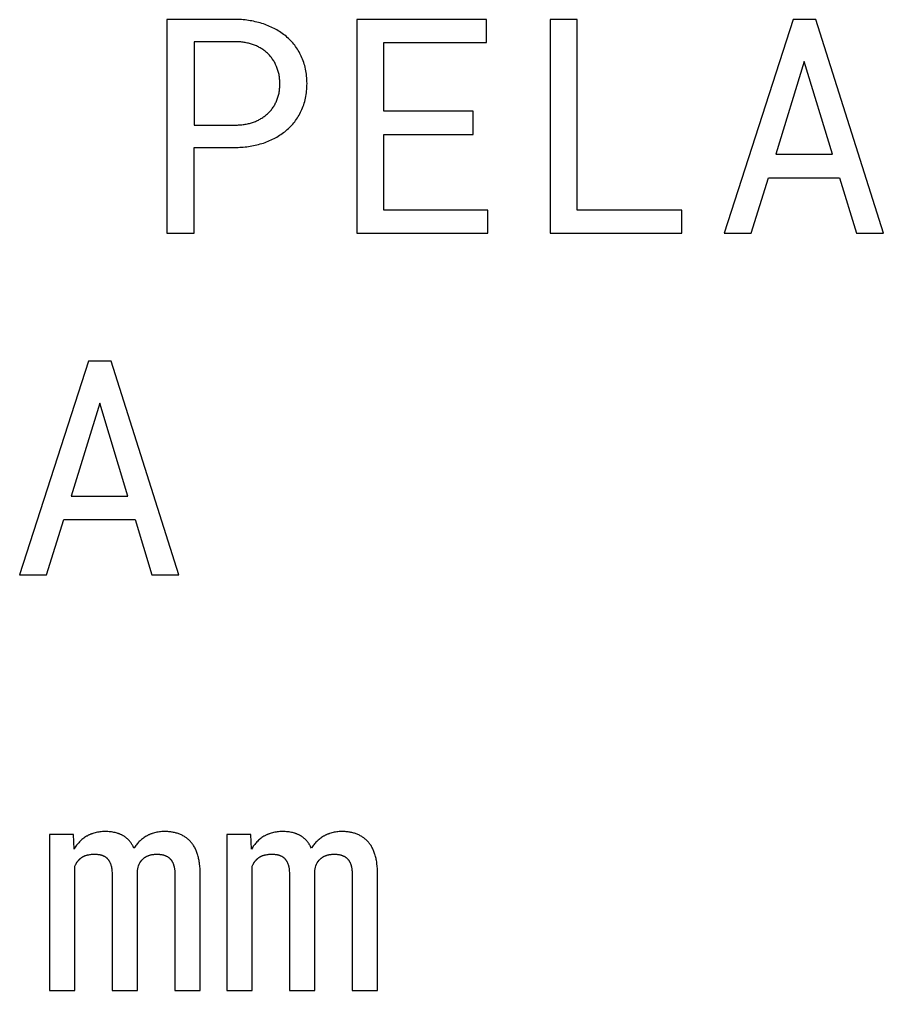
# Model space of a CAD drawing. Extents: x -150 to 1338, y -50 to 2906.
# Drawn here: x 706.2 to 867.9, y 265.6 to 447.4 of the extents above; entities that cross this region are included whole.
import ezdxf

# ---------------------------------------------------------------- set-up
doc = ezdxf.new("R2010")
doc.units = 0
doc.header["$MEASUREMENT"] = 0
doc.layers.get('0').update_dxf_attribs({"linetype": 'CONTINUOUS'})

msp = doc.modelspace()

# ---------------------------------------------------------------- linework, layer by layer
for p, q in [((746.76, 447.43), (733.8, 447.43)), ((733.8, 447.43), (733.8, 407.43)), ((793.63, 447.43), (769.31, 447.43)), ((769.31, 447.43), (769.31, 407.43)), ((793.63, 443.09), (793.63, 447.43)), ((810.6, 447.43), (805.52, 447.43)), ((805.52, 447.43), (805.52, 407.43)), ((810.6, 411.75), (810.6, 447.43)), ((850.98, 447.43), (838.07, 407.43)), ((855.24, 447.43), (850.98, 447.43)), ((867.93, 407.43), (855.24, 447.43)), ((746.76, 443.26), (738.88, 443.26)), ((738.88, 443.26), (738.88, 427.65)), ((774.4, 430.24), (774.4, 443.09)), ((774.4, 443.09), (793.63, 443.09)), ((853.09, 439.58), (847.74, 422.21)), ((858.37, 422.21), (853.09, 439.58)), ((791.1, 430.24), (774.4, 430.24)), ((791.1, 425.92), (791.1, 430.24)), ((738.88, 427.65), (746.76, 427.65)), ((774.4, 411.75), (774.4, 425.92)), ((774.4, 425.92), (791.1, 425.92)), ((738.88, 423.48), (746.76, 423.48)), ((738.88, 407.43), (738.88, 423.48)), ((847.74, 422.21), (858.37, 422.21)), ((843.15, 407.43), (846.36, 417.79)), ((846.36, 417.79), (859.71, 417.79)), ((859.71, 417.79), (862.87, 407.43)), ((793.87, 411.75), (774.4, 411.75)), ((793.87, 407.43), (793.87, 411.75)), ((830.16, 411.75), (810.6, 411.75)), ((830.16, 407.43), (830.16, 411.75)), ((733.8, 407.43), (738.88, 407.43)), ((769.31, 407.43), (793.87, 407.43)), ((805.52, 407.43), (830.16, 407.43)), ((838.07, 407.43), (843.15, 407.43)), ((862.87, 407.43), (867.93, 407.43)), ((719.09, 383.43), (706.18, 343.43)), ((723.35, 383.43), (719.09, 383.43)), ((736.04, 343.43), (723.35, 383.43)), ((721.21, 375.58), (715.85, 358.21)), ((726.48, 358.21), (721.21, 375.58)), ((715.85, 358.21), (726.48, 358.21)), ((711.26, 343.43), (714.48, 353.79)), ((714.48, 353.79), (727.83, 353.79)), ((727.83, 353.79), (730.99, 343.43)), ((706.18, 343.43), (711.26, 343.43)), ((730.99, 343.43), (736.04, 343.43)), ((716.28, 294.86), (711.79, 294.86)), ((711.79, 294.86), (711.79, 265.63)), ((716.41, 292.1), (716.28, 294.86)), ((749.47, 294.86), (744.99, 294.86)), ((744.99, 294.86), (744.99, 265.63)), ((749.61, 292.1), (749.47, 294.86)), ((716.55, 265.63), (716.55, 288.89)), ((723.52, 287.54), (723.52, 265.63)), ((728.27, 265.63), (728.27, 288.13)), ((735.27, 287.51), (735.27, 265.63)), ((740.02, 265.63), (740.02, 287.46)), ((749.74, 265.63), (749.74, 288.89)), ((756.71, 287.54), (756.71, 265.63)), ((761.47, 265.63), (761.47, 288.13)), ((768.46, 287.51), (768.46, 265.63)), ((773.22, 265.63), (773.22, 287.46)), ((711.79, 265.63), (716.55, 265.63)), ((723.52, 265.63), (728.27, 265.63)), ((735.27, 265.63), (740.02, 265.63)), ((744.99, 265.63), (749.74, 265.63)), ((756.71, 265.63), (761.47, 265.63)), ((768.46, 265.63), (773.22, 265.63))]:
    msp.add_line(p, q)
for points in [[(746.76, 423.48), (747.1, 423.48), (747.43, 423.5), (747.76, 423.52), (748.09, 423.54), (748.42, 423.57), (748.74, 423.61), (749.06, 423.65), (749.38, 423.7), (749.7, 423.75), (750.01, 423.81), (750.32, 423.88), (750.63, 423.95), (750.94, 424.03), (751.24, 424.12), (751.55, 424.21), (751.85, 424.3), (752.15, 424.4), (752.44, 424.51), (752.73, 424.63), (753.02, 424.75), (753.3, 424.87), (753.57, 425), (753.85, 425.14), (754.11, 425.28), (754.37, 425.42), (754.63, 425.58), (754.88, 425.74), (755.13, 425.9), (755.38, 426.07), (755.61, 426.24), (755.85, 426.42), (756.08, 426.61), (756.3, 426.8), (756.52, 427), (756.73, 427.2), (756.94, 427.41), (757.14, 427.62), (757.33, 427.84), (757.52, 428.06), (757.7, 428.29), (757.87, 428.53), (758.04, 428.77), (758.21, 429.01), (758.36, 429.26), (758.52, 429.52), (758.66, 429.78), (758.8, 430.05), (758.93, 430.32), (759.06, 430.6), (759.19, 430.89), (759.3, 431.18), (759.4, 431.47), (759.5, 431.77), (759.59, 432.08), (759.67, 432.39), (759.74, 432.71), (759.8, 433.03), (759.85, 433.36), (759.9, 433.69), (759.94, 434.03), (759.97, 434.37), (759.99, 434.72), (760, 435.07), (760.01, 435.43), (760, 435.79), (759.99, 436.14), (759.97, 436.49), (759.94, 436.83), (759.9, 437.17), (759.85, 437.5), (759.8, 437.83), (759.74, 438.15), (759.67, 438.47), (759.59, 438.78), (759.5, 439.08), (759.4, 439.38), (759.3, 439.68), (759.19, 439.97), (759.06, 440.26), (758.93, 440.54), (758.8, 440.81), (758.66, 441.08), (758.52, 441.35), (758.36, 441.61), (758.21, 441.86), (758.04, 442.11), (757.87, 442.35), (757.7, 442.59), (757.52, 442.82), (757.33, 443.04), (757.14, 443.26), (756.94, 443.47), (756.73, 443.68), (756.52, 443.89), (756.3, 444.08), (756.08, 444.27), (755.85, 444.46), (755.61, 444.64), (755.38, 444.82), (755.13, 444.99), (754.88, 445.15), (754.63, 445.31), (754.37, 445.46), (754.11, 445.61), (753.85, 445.75), (753.57, 445.88), (753.3, 446.01), (753.02, 446.14), (752.73, 446.26), (752.44, 446.37), (752.15, 446.48), (751.85, 446.58), (751.55, 446.68), (751.24, 446.77), (750.94, 446.86), (750.63, 446.93), (750.32, 447.01), (750.01, 447.08), (749.7, 447.14), (749.38, 447.19), (749.06, 447.24), (748.74, 447.29), (748.42, 447.33), (748.09, 447.36), (747.76, 447.39), (747.43, 447.41), (747.1, 447.42), (746.76, 447.43)], [(746.76, 427.65), (746.98, 427.66), (747.2, 427.67), (747.41, 427.68), (747.63, 427.7), (747.84, 427.72), (748.04, 427.74), (748.25, 427.77), (748.45, 427.8), (748.65, 427.84), (748.85, 427.88), (749.05, 427.93), (749.25, 427.97), (749.44, 428.02), (749.63, 428.08), (749.82, 428.14), (750.01, 428.2), (750.19, 428.27), (750.37, 428.35), (750.55, 428.42), (750.72, 428.51), (750.9, 428.59), (751.06, 428.68), (751.23, 428.77), (751.39, 428.86), (751.55, 428.96), (751.71, 429.06), (751.86, 429.17), (752.01, 429.27), (752.16, 429.39), (752.31, 429.5), (752.45, 429.62), (752.59, 429.74), (752.72, 429.87), (752.85, 430), (752.98, 430.13), (753.11, 430.26), (753.23, 430.4), (753.34, 430.54), (753.45, 430.69), (753.56, 430.83), (753.67, 430.98), (753.77, 431.14), (753.87, 431.3), (753.96, 431.46), (754.05, 431.62), (754.13, 431.79), (754.21, 431.96), (754.29, 432.13), (754.37, 432.31), (754.44, 432.5), (754.51, 432.68), (754.57, 432.87), (754.62, 433.06), (754.68, 433.26), (754.72, 433.46), (754.77, 433.66), (754.8, 433.86), (754.83, 434.07), (754.86, 434.28), (754.88, 434.49), (754.9, 434.71), (754.91, 434.93), (754.92, 435.15), (754.92, 435.37), (754.92, 435.6), (754.91, 435.82), (754.9, 436.04), (754.88, 436.26), (754.86, 436.47), (754.83, 436.68), (754.8, 436.89), (754.77, 437.1), (754.72, 437.3), (754.68, 437.5), (754.62, 437.7), (754.57, 437.89), (754.51, 438.08), (754.44, 438.27), (754.37, 438.46), (754.29, 438.64), (754.13, 439), (754.05, 439.17), (753.96, 439.34), (753.87, 439.51), (753.77, 439.67), (753.67, 439.83), (753.56, 439.99), (753.45, 440.14), (753.34, 440.29), (753.23, 440.44), (753.11, 440.58), (752.98, 440.72), (752.85, 440.85), (752.72, 440.99), (752.59, 441.12), (752.45, 441.24), (752.31, 441.36), (752.17, 441.48), (752.02, 441.59), (751.88, 441.71), (751.72, 441.81), (751.57, 441.92), (751.41, 442.02), (751.24, 442.11), (751.08, 442.2), (750.91, 442.29), (750.73, 442.38), (750.56, 442.46), (750.38, 442.54), (750.19, 442.61), (750.01, 442.68), (749.82, 442.75), (749.63, 442.81), (749.44, 442.87), (749.25, 442.92), (749.05, 442.97), (748.85, 443.02), (748.65, 443.06), (748.45, 443.1), (748.25, 443.13), (748.04, 443.16), (747.84, 443.19), (747.63, 443.21), (747.41, 443.23), (747.2, 443.24), (746.98, 443.25), (746.76, 443.26)], [(727.62, 292.27), (727.53, 292.46), (727.49, 292.55), (727.44, 292.64), (727.39, 292.74), (727.34, 292.83), (727.29, 292.91), (727.24, 293), (727.19, 293.08), (727.13, 293.17), (727.08, 293.25), (727.02, 293.33), (726.96, 293.41), (726.9, 293.49), (726.84, 293.56), (726.78, 293.64), (726.71, 293.71), (726.65, 293.78), (726.58, 293.85), (726.52, 293.92), (726.45, 293.98), (726.38, 294.05), (726.3, 294.11), (726.23, 294.17), (726.16, 294.24), (726.08, 294.29), (726.01, 294.35), (725.93, 294.41), (725.85, 294.46), (725.77, 294.51), (725.69, 294.57), (725.6, 294.62), (725.52, 294.66), (725.43, 294.71), (725.34, 294.76), (725.26, 294.8), (725.17, 294.84), (725.07, 294.88), (724.98, 294.92), (724.89, 294.96), (724.79, 294.99), (724.7, 295.03), (724.6, 295.06), (724.5, 295.09), (724.3, 295.15), (724.09, 295.2), (723.88, 295.25), (723.66, 295.29), (723.44, 295.32), (723.21, 295.35), (722.98, 295.37), (722.74, 295.39), (722.49, 295.4), (722.25, 295.4), (721.99, 295.39), (721.74, 295.38), (721.5, 295.36), (721.26, 295.33), (721.02, 295.3), (720.79, 295.26), (720.56, 295.22), (720.34, 295.16), (720.12, 295.1), (719.91, 295.04), (719.81, 295), (719.7, 294.97), (719.6, 294.93), (719.5, 294.89), (719.4, 294.85), (719.3, 294.8), (719.2, 294.76), (719.11, 294.71), (719.01, 294.66), (718.92, 294.61), (718.83, 294.56), (718.73, 294.51), (718.56, 294.4), (718.38, 294.28), (718.22, 294.16), (718.05, 294.03), (717.89, 293.9), (717.74, 293.76), (717.58, 293.62), (717.44, 293.47), (717.29, 293.32), (717.16, 293.16), (717.02, 293), (716.89, 292.83), (716.76, 292.66), (716.64, 292.48), (716.52, 292.29), (716.41, 292.1)], [(740.02, 287.46), (740.01, 287.95), (739.99, 288.43), (739.96, 288.89), (739.91, 289.33), (739.88, 289.55), (739.85, 289.76), (739.82, 289.97), (739.78, 290.17), (739.73, 290.37), (739.69, 290.57), (739.64, 290.76), (739.59, 290.95), (739.53, 291.13), (739.47, 291.31), (739.41, 291.49), (739.34, 291.66), (739.28, 291.83), (739.2, 292), (739.13, 292.16), (739.05, 292.31), (738.96, 292.47), (738.88, 292.62), (738.79, 292.76), (738.7, 292.9), (738.6, 293.04), (738.5, 293.17), (738.4, 293.3), (738.29, 293.43), (738.18, 293.55), (738.07, 293.67), (737.95, 293.78), (737.84, 293.89), (737.71, 294), (737.59, 294.1), (737.46, 294.2), (737.33, 294.29), (737.2, 294.38), (737.07, 294.47), (736.93, 294.55), (736.79, 294.63), (736.64, 294.7), (736.49, 294.78), (736.34, 294.84), (736.19, 294.91), (736.03, 294.97), (735.88, 295.02), (735.71, 295.07), (735.55, 295.12), (735.38, 295.17), (735.21, 295.21), (735.04, 295.24), (734.86, 295.28), (734.68, 295.3), (734.5, 295.33), (734.32, 295.35), (734.13, 295.37), (733.94, 295.38), (733.74, 295.39), (733.55, 295.4), (733.35, 295.4), (733.1, 295.39), (732.85, 295.38), (732.61, 295.36), (732.37, 295.33), (732.14, 295.3), (731.91, 295.26), (731.69, 295.22), (731.47, 295.16), (731.26, 295.1), (731.05, 295.04), (730.94, 295), (730.84, 294.97), (730.74, 294.93), (730.64, 294.89), (730.54, 294.85), (730.45, 294.8), (730.35, 294.76), (730.26, 294.71), (730.16, 294.66), (730.07, 294.61), (729.98, 294.56), (729.89, 294.51), (729.72, 294.4), (729.55, 294.29), (729.38, 294.17), (729.22, 294.05), (729.06, 293.93), (728.91, 293.8), (728.76, 293.67), (728.62, 293.53), (728.48, 293.39), (728.35, 293.24), (728.21, 293.09), (728.09, 292.93), (727.96, 292.77), (727.85, 292.61), (727.73, 292.44), (727.62, 292.27)], [(760.82, 292.27), (760.73, 292.46), (760.69, 292.55), (760.64, 292.64), (760.59, 292.74), (760.54, 292.83), (760.49, 292.91), (760.44, 293), (760.39, 293.08), (760.33, 293.17), (760.28, 293.25), (760.22, 293.33), (760.16, 293.41), (760.1, 293.49), (760.04, 293.56), (759.98, 293.64), (759.91, 293.71), (759.85, 293.78), (759.78, 293.85), (759.71, 293.92), (759.65, 293.98), (759.58, 294.05), (759.5, 294.11), (759.43, 294.17), (759.36, 294.24), (759.28, 294.29), (759.2, 294.35), (759.13, 294.41), (759.05, 294.46), (758.97, 294.51), (758.88, 294.57), (758.8, 294.62), (758.72, 294.66), (758.63, 294.71), (758.54, 294.76), (758.45, 294.8), (758.36, 294.84), (758.27, 294.88), (758.18, 294.92), (758.09, 294.96), (757.99, 294.99), (757.9, 295.03), (757.8, 295.06), (757.7, 295.09), (757.5, 295.15), (757.29, 295.2), (757.08, 295.25), (756.86, 295.29), (756.64, 295.32), (756.41, 295.35), (756.18, 295.37), (755.94, 295.39), (755.69, 295.4), (755.44, 295.4), (755.19, 295.39), (754.94, 295.38), (754.7, 295.36), (754.45, 295.33), (754.22, 295.3), (753.99, 295.26), (753.76, 295.22), (753.54, 295.16), (753.32, 295.1), (753.11, 295.04), (753.01, 295), (752.9, 294.97), (752.8, 294.93), (752.7, 294.89), (752.6, 294.85), (752.5, 294.8), (752.4, 294.76), (752.31, 294.71), (752.21, 294.66), (752.12, 294.61), (752.02, 294.56), (751.93, 294.51), (751.76, 294.4), (751.58, 294.28), (751.41, 294.16), (751.25, 294.03), (751.09, 293.9), (750.93, 293.76), (750.78, 293.62), (750.64, 293.47), (750.49, 293.32), (750.35, 293.16), (750.22, 293), (750.09, 292.83), (749.96, 292.66), (749.84, 292.48), (749.72, 292.29), (749.61, 292.1)], [(773.22, 287.46), (773.21, 287.95), (773.19, 288.43), (773.16, 288.89), (773.11, 289.33), (773.08, 289.55), (773.05, 289.76), (773.01, 289.97), (772.98, 290.17), (772.93, 290.37), (772.89, 290.57), (772.84, 290.76), (772.79, 290.95), (772.73, 291.13), (772.67, 291.31), (772.61, 291.49), (772.54, 291.66), (772.47, 291.83), (772.4, 292), (772.33, 292.16), (772.25, 292.31), (772.16, 292.47), (772.08, 292.62), (771.99, 292.76), (771.9, 292.9), (771.8, 293.04), (771.7, 293.17), (771.6, 293.3), (771.49, 293.43), (771.38, 293.55), (771.27, 293.67), (771.15, 293.78), (771.03, 293.89), (770.91, 294), (770.79, 294.1), (770.66, 294.2), (770.53, 294.29), (770.4, 294.38), (770.26, 294.47), (770.13, 294.55), (769.98, 294.63), (769.84, 294.7), (769.69, 294.78), (769.54, 294.84), (769.39, 294.91), (769.23, 294.97), (769.07, 295.02), (768.91, 295.07), (768.75, 295.12), (768.58, 295.17), (768.41, 295.21), (768.24, 295.24), (768.06, 295.28), (767.88, 295.3), (767.7, 295.33), (767.51, 295.35), (767.33, 295.37), (767.14, 295.38), (766.94, 295.39), (766.75, 295.4), (766.55, 295.4), (766.3, 295.39), (766.05, 295.38), (765.81, 295.36), (765.57, 295.33), (765.34, 295.3), (765.11, 295.26), (764.89, 295.22), (764.67, 295.16), (764.46, 295.1), (764.25, 295.04), (764.14, 295), (764.04, 294.97), (763.94, 294.93), (763.84, 294.89), (763.74, 294.85), (763.65, 294.8), (763.55, 294.76), (763.46, 294.71), (763.36, 294.66), (763.27, 294.61), (763.18, 294.56), (763.09, 294.51), (762.92, 294.4), (762.75, 294.29), (762.58, 294.17), (762.42, 294.05), (762.26, 293.93), (762.11, 293.8), (761.96, 293.67), (761.82, 293.53), (761.68, 293.39), (761.54, 293.24), (761.41, 293.09), (761.29, 292.93), (761.16, 292.77), (761.04, 292.61), (760.93, 292.44), (760.82, 292.27)], [(716.55, 288.89), (716.6, 289.02), (716.65, 289.14), (716.71, 289.26), (716.74, 289.32), (716.78, 289.38), (716.81, 289.43), (716.84, 289.49), (716.88, 289.55), (716.91, 289.6), (716.95, 289.66), (716.99, 289.71), (717.03, 289.76), (717.07, 289.81), (717.11, 289.87), (717.15, 289.92), (717.19, 289.96), (717.23, 290.01), (717.28, 290.06), (717.32, 290.11), (717.37, 290.16), (717.41, 290.2), (717.46, 290.25), (717.51, 290.29), (717.56, 290.33), (717.61, 290.38), (717.66, 290.42), (717.71, 290.46), (717.76, 290.5), (717.82, 290.54), (717.87, 290.57), (717.93, 290.61), (717.98, 290.65), (718.04, 290.68), (718.1, 290.72), (718.16, 290.75), (718.23, 290.78), (718.29, 290.81), (718.36, 290.84), (718.42, 290.86), (718.49, 290.89), (718.56, 290.92), (718.63, 290.94), (718.71, 290.96), (718.78, 290.98), (718.86, 291), (718.93, 291.02), (719.01, 291.04), (719.09, 291.06), (719.17, 291.07), (719.34, 291.1), (719.51, 291.12), (719.68, 291.14), (719.87, 291.15), (720.05, 291.16), (720.35, 291.16), (720.46, 291.16), (720.56, 291.15), (720.66, 291.15), (720.76, 291.14), (720.85, 291.13), (720.95, 291.12), (721.04, 291.11), (721.13, 291.1), (721.22, 291.08), (721.31, 291.06), (721.39, 291.04), (721.48, 291.02), (721.56, 291), (721.64, 290.97), (721.72, 290.94), (721.8, 290.91), (721.87, 290.88), (721.94, 290.85), (722.01, 290.81), (722.08, 290.77), (722.15, 290.74), (722.22, 290.69), (722.28, 290.65), (722.35, 290.61), (722.41, 290.56), (722.46, 290.51), (722.52, 290.46), (722.58, 290.41), (722.63, 290.35), (722.68, 290.3), (722.73, 290.24), (722.78, 290.18), (722.83, 290.12), (722.87, 290.06), (722.92, 289.99), (722.96, 289.92), (723, 289.86), (723.04, 289.79), (723.07, 289.72), (723.11, 289.64), (723.14, 289.57), (723.18, 289.49), (723.21, 289.42), (723.24, 289.34), (723.27, 289.26), (723.29, 289.18), (723.32, 289.09), (723.34, 289.01), (723.37, 288.92), (723.39, 288.83), (723.4, 288.74), (723.42, 288.65), (723.44, 288.56), (723.45, 288.46), (723.47, 288.37), (723.49, 288.17), (723.5, 287.96), (723.51, 287.75), (723.52, 287.54)], [(729.27, 290.24), (729.32, 290.29), (729.38, 290.34), (729.44, 290.39), (729.5, 290.44), (729.56, 290.49), (729.62, 290.54), (729.69, 290.58), (729.76, 290.62), (729.82, 290.67), (729.89, 290.71), (729.97, 290.74), (730.04, 290.78), (730.11, 290.82), (730.19, 290.85), (730.27, 290.88), (730.35, 290.91), (730.43, 290.94), (730.52, 290.97), (730.6, 291), (730.69, 291.02), (730.78, 291.04), (730.87, 291.06), (730.96, 291.08), (731.06, 291.1), (731.16, 291.11), (731.25, 291.12), (731.36, 291.13), (731.46, 291.14), (731.56, 291.15), (731.67, 291.15), (731.78, 291.16), (731.99, 291.16), (732.1, 291.16), (732.2, 291.15), (732.3, 291.15), (732.4, 291.14), (732.49, 291.13), (732.59, 291.12), (732.68, 291.11), (732.77, 291.09), (732.86, 291.08), (732.95, 291.06), (733.04, 291.04), (733.12, 291.02), (733.2, 290.99), (733.29, 290.97), (733.37, 290.94), (733.44, 290.91), (733.52, 290.88), (733.6, 290.85), (733.67, 290.81), (733.74, 290.78), (733.81, 290.74), (733.88, 290.7), (733.95, 290.66), (734.01, 290.61), (734.08, 290.57), (734.14, 290.52), (734.2, 290.47), (734.26, 290.42), (734.31, 290.37), (734.37, 290.32), (734.42, 290.26), (734.47, 290.2), (734.52, 290.14), (734.57, 290.08), (734.62, 290.02), (734.66, 289.95), (734.71, 289.89), (734.75, 289.82), (734.79, 289.75), (734.83, 289.67), (734.87, 289.6), (734.9, 289.52), (734.94, 289.45), (734.97, 289.37), (735, 289.28), (735.03, 289.2), (735.05, 289.12), (735.08, 289.03), (735.1, 288.94), (735.13, 288.85), (735.15, 288.76), (735.17, 288.66), (735.18, 288.57), (735.2, 288.47), (735.21, 288.37), (735.23, 288.27), (735.24, 288.17), (735.25, 287.96), (735.26, 287.74), (735.27, 287.51)], [(749.74, 288.89), (749.8, 289.02), (749.85, 289.14), (749.91, 289.26), (749.94, 289.32), (749.98, 289.38), (750.01, 289.43), (750.04, 289.49), (750.08, 289.55), (750.11, 289.6), (750.15, 289.66), (750.19, 289.71), (750.23, 289.76), (750.26, 289.81), (750.3, 289.87), (750.35, 289.92), (750.39, 289.96), (750.43, 290.01), (750.47, 290.06), (750.52, 290.11), (750.56, 290.16), (750.61, 290.2), (750.66, 290.25), (750.71, 290.29), (750.76, 290.33), (750.81, 290.38), (750.86, 290.42), (750.91, 290.46), (750.96, 290.5), (751.01, 290.54), (751.07, 290.57), (751.12, 290.61), (751.18, 290.65), (751.24, 290.68), (751.3, 290.72), (751.36, 290.75), (751.43, 290.78), (751.49, 290.81), (751.56, 290.84), (751.62, 290.86), (751.69, 290.89), (751.76, 290.92), (751.83, 290.94), (751.9, 290.96), (751.98, 290.98), (752.05, 291), (752.13, 291.02), (752.21, 291.04), (752.29, 291.06), (752.37, 291.07), (752.53, 291.1), (752.71, 291.12), (752.88, 291.14), (753.06, 291.15), (753.25, 291.16), (753.55, 291.16), (753.65, 291.16), (753.76, 291.15), (753.86, 291.15), (753.95, 291.14), (754.05, 291.13), (754.15, 291.12), (754.24, 291.11), (754.33, 291.1), (754.42, 291.08), (754.51, 291.06), (754.59, 291.04), (754.68, 291.02), (754.76, 291), (754.84, 290.97), (754.92, 290.94), (754.99, 290.91), (755.07, 290.88), (755.14, 290.85), (755.21, 290.81), (755.28, 290.77), (755.35, 290.74), (755.42, 290.69), (755.48, 290.65), (755.54, 290.61), (755.6, 290.56), (755.66, 290.51), (755.72, 290.46), (755.78, 290.41), (755.83, 290.35), (755.88, 290.3), (755.93, 290.24), (755.98, 290.18), (756.03, 290.12), (756.07, 290.06), (756.11, 289.99), (756.16, 289.92), (756.2, 289.86), (756.24, 289.79), (756.27, 289.72), (756.31, 289.64), (756.34, 289.57), (756.38, 289.49), (756.41, 289.42), (756.44, 289.34), (756.47, 289.26), (756.49, 289.18), (756.52, 289.09), (756.54, 289.01), (756.56, 288.92), (756.58, 288.83), (756.6, 288.74), (756.62, 288.65), (756.64, 288.56), (756.65, 288.46), (756.66, 288.37), (756.69, 288.17), (756.7, 287.96), (756.71, 287.75), (756.71, 287.54)], [(762.47, 290.24), (762.52, 290.29), (762.58, 290.34), (762.64, 290.39), (762.7, 290.44), (762.76, 290.49), (762.82, 290.54), (762.89, 290.58), (762.95, 290.62), (763.02, 290.67), (763.09, 290.71), (763.16, 290.74), (763.24, 290.78), (763.31, 290.82), (763.39, 290.85), (763.47, 290.88), (763.55, 290.91), (763.63, 290.94), (763.71, 290.97), (763.8, 291), (763.89, 291.02), (763.98, 291.04), (764.07, 291.06), (764.16, 291.08), (764.26, 291.1), (764.35, 291.11), (764.45, 291.12), (764.55, 291.13), (764.66, 291.14), (764.76, 291.15), (764.87, 291.15), (764.98, 291.16), (765.19, 291.16), (765.3, 291.16), (765.4, 291.15), (765.5, 291.15), (765.59, 291.14), (765.69, 291.13), (765.79, 291.12), (765.88, 291.11), (765.97, 291.09), (766.06, 291.08), (766.15, 291.06), (766.24, 291.04), (766.32, 291.02), (766.4, 290.99), (766.49, 290.97), (766.57, 290.94), (766.64, 290.91), (766.72, 290.88), (766.8, 290.85), (766.87, 290.81), (766.94, 290.78), (767.01, 290.74), (767.08, 290.7), (767.15, 290.66), (767.21, 290.61), (767.27, 290.57), (767.34, 290.52), (767.4, 290.47), (767.45, 290.42), (767.51, 290.37), (767.57, 290.32), (767.62, 290.26), (767.67, 290.2), (767.72, 290.14), (767.77, 290.08), (767.82, 290.02), (767.86, 289.95), (767.91, 289.89), (767.95, 289.82), (767.99, 289.75), (768.03, 289.67), (768.07, 289.6), (768.1, 289.52), (768.13, 289.45), (768.17, 289.37), (768.2, 289.28), (768.23, 289.2), (768.25, 289.12), (768.28, 289.03), (768.3, 288.94), (768.33, 288.85), (768.35, 288.76), (768.36, 288.66), (768.38, 288.57), (768.4, 288.47), (768.41, 288.37), (768.42, 288.27), (768.43, 288.17), (768.45, 287.96), (768.46, 287.74), (768.46, 287.51)]]:
    msp.add_lwpolyline(points)
at = {"extrusion": (0, 0, -1)}
for centre, radius, start, end in [((-732.33, 287.59), 4.1, 7.6717, 24.2191), ((-731.23, 288.16), 2.86, 22.8299, 46.7258), ((-765.53, 287.59), 4.1, 7.6717, 24.2191), ((-764.43, 288.16), 2.86, 22.8299, 46.7258)]:
    msp.add_arc(centre, radius, start, end, dxfattribs=at)

doc.saveas('drawing.dxf')
